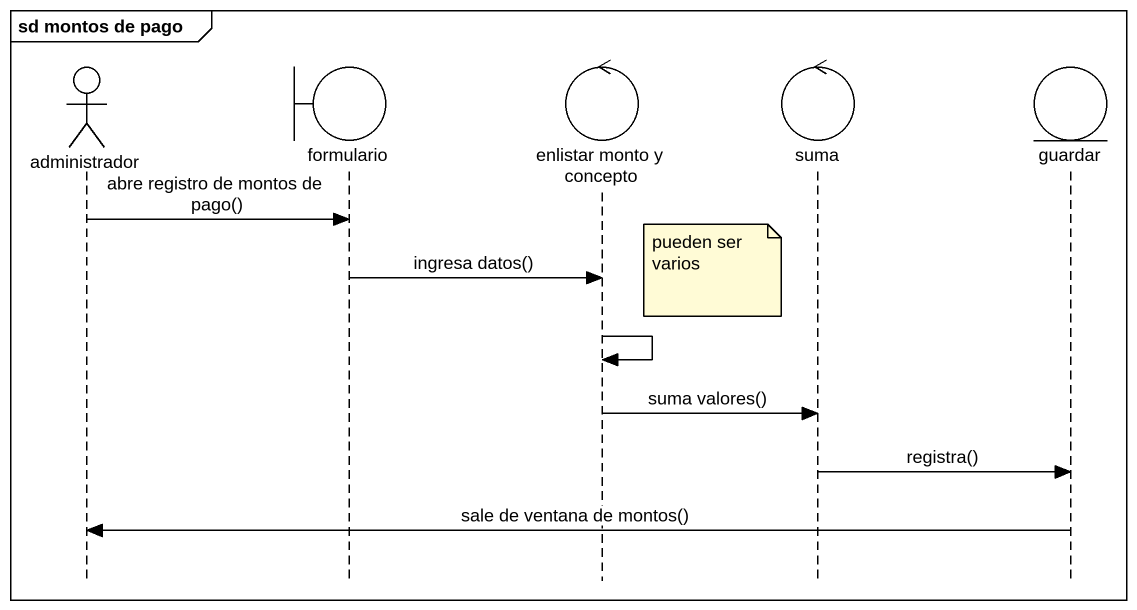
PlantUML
@startuml
mainframe sd montos de pago
hide footbox
actor administrador
boundary formulario
control "enlistar monto y concepto" as enlistar_monto_y_concepto
control suma
entity guardar

administrador -> formulario : abre registro de montos de pago()
note left of suma : pueden ser varios
formulario -> enlistar_monto_y_concepto : ingresa datos()
enlistar_monto_y_concepto -> enlistar_monto_y_concepto
enlistar_monto_y_concepto -> suma : suma valores()
suma -> guardar : registra()
guardar -> administrador : sale de ventana de montos()
@enduml
